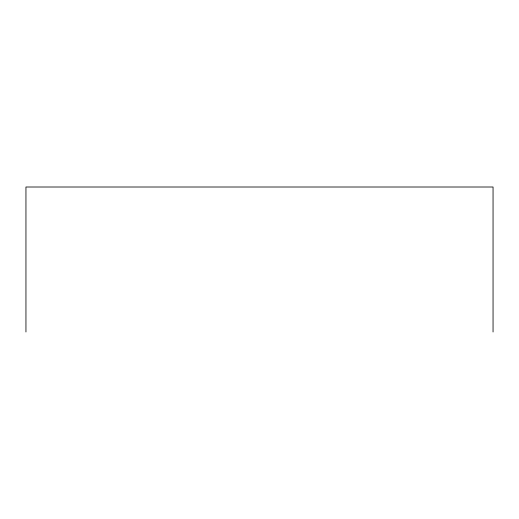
<?xml version="1.0" encoding="UTF-8"?>
<svg xmlns="http://www.w3.org/2000/svg" width="519" height="519" viewBox="0 0 519 519"><rect width="100%" height="100%" fill="white"/><g stroke="black" fill="none" stroke-linecap="round" stroke-linejoin="round"><path stroke-width="0.78" d="M493.05 331.991L493.05 187.009L25.95 187.009L25.95 331.991"/></g></svg>
